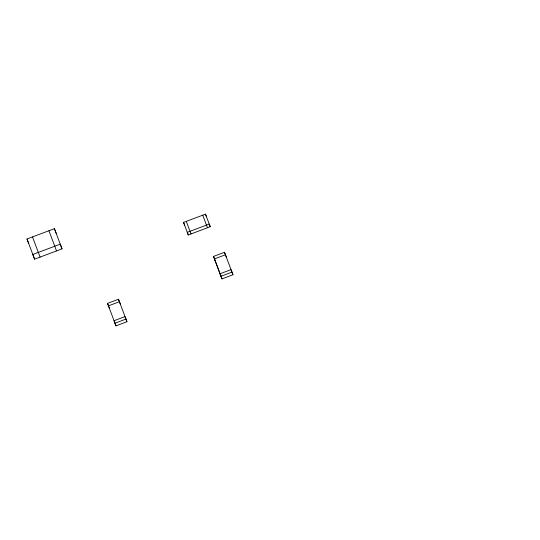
<?xml version="1.0" encoding="UTF-8"?>
<svg xmlns="http://www.w3.org/2000/svg" width="540" height="540" viewBox="0 0 540 540"><rect width="100%" height="100%" fill="white"/><g stroke="black" fill="none" stroke-linecap="round" stroke-linejoin="round"><path stroke-width="0.81" d="M54.425 228.663L62.026 248.846L34.601 259.166L27 238.984L54.425 228.663L56.207 233.347M205.49 214.15L210.215 226.706L188.278 234.961L183.553 222.406L205.49 214.15L206.489 216.783M231.957 272.126L220.982 276.257L213.536 256.412L224.505 252.288L226.435 257.398M225.437 254.765L214.468 258.896L215.467 261.529M118.496 299.248L126.947 321.725L115.978 325.85L107.528 303.372L118.496 299.248L120.427 304.364M108.459 305.856L119.428 301.725M232.956 274.759L231.026 269.649L220.05 273.773L221.987 278.89L232.956 274.759L224.505 252.288M114.98 323.217L125.948 319.093M210.215 226.706L209.216 224.066L187.272 232.328L188.278 234.961M207.475 227.738L202.75 215.183M213.536 256.412L221.987 278.89M186.401 221.663L191.018 233.928M183.553 222.406L184.552 225.038M126.947 321.725L125.017 316.609L114.048 320.74L115.978 325.85M107.528 303.372L109.458 308.488M62.026 248.846L60.244 244.168L32.819 254.482L34.601 259.166M56.538 250.911L48.944 230.728M40.082 257.101L32.488 236.918M27 238.984L28.782 243.668"/></g></svg>
